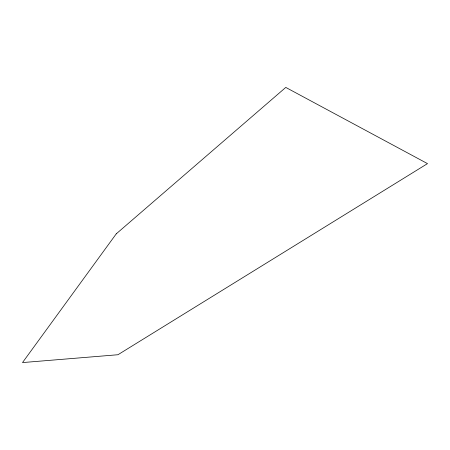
<?xml version="1.0" encoding="UTF-8"?>
<svg xmlns="http://www.w3.org/2000/svg" width="450" height="450" viewBox="0 0 450 450"><rect width="100%" height="100%" fill="white"/><g stroke="black" fill="none" stroke-linecap="round" stroke-linejoin="round"><path stroke-width="0.67" d="M116.246 233.848L22.5 362.582L117.945 354.735L427.5 163.62L285.773 87.418L116.246 233.848"/></g></svg>
